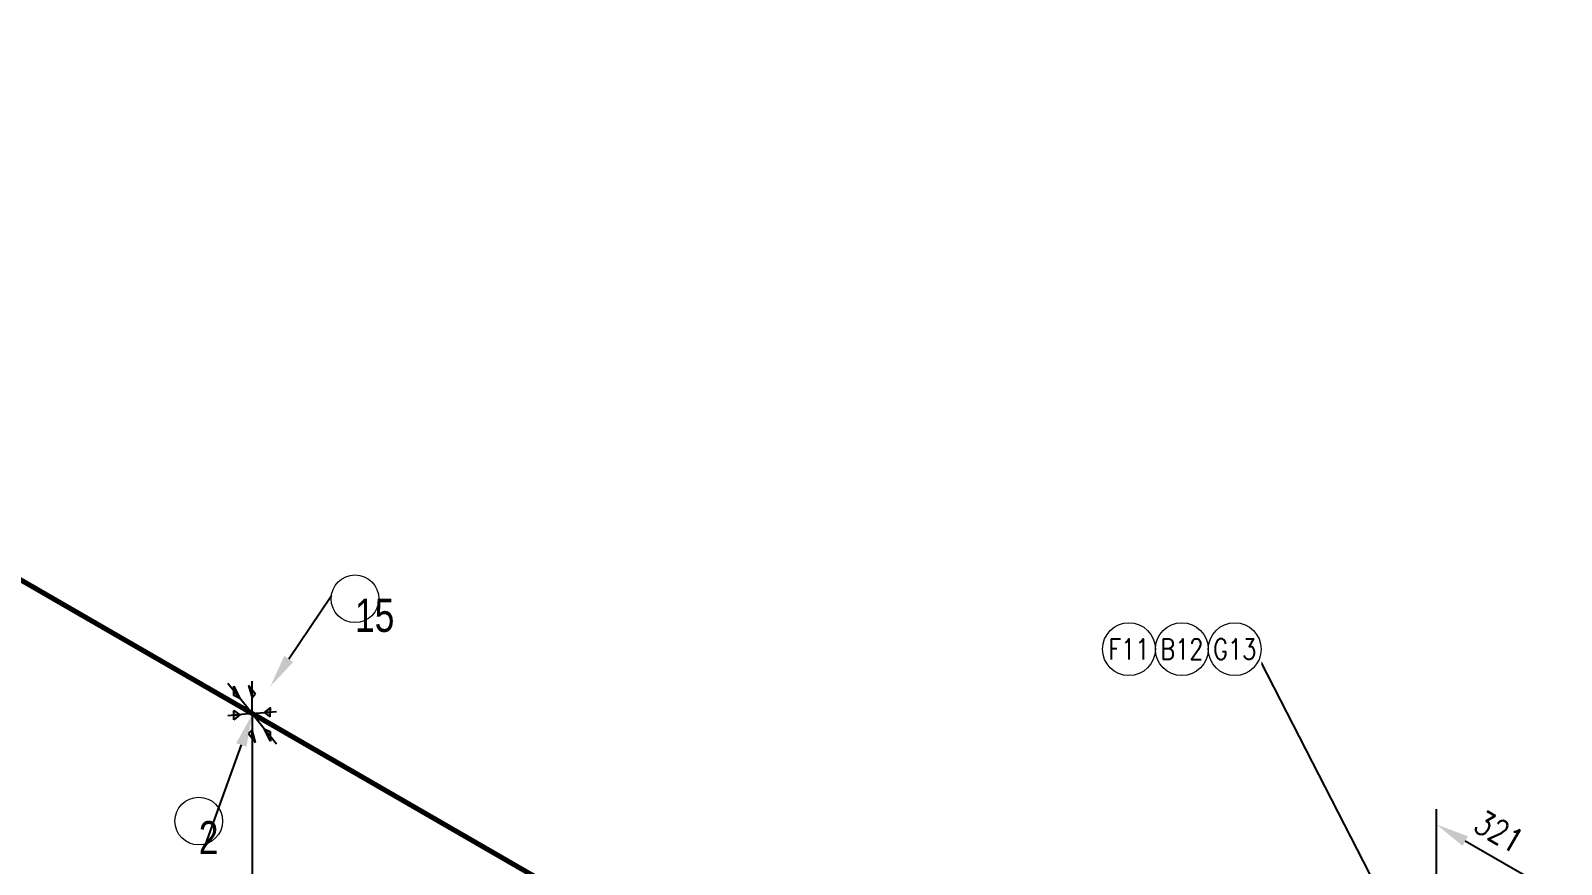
# Model space of a CAD drawing. Header units: millimetres. Extents: x 0 to 841, y 0 to 594.
# Drawn here: x 182.3 to 298, y 334.7 to 397.8 of the extents above; entities that cross this region are included whole.
import ezdxf
from ezdxf import colors
from ezdxf.entities.mleader import LeaderData, LeaderLine
from ezdxf.enums import TextEntityAlignment as Align
from ezdxf.math import Vec2, Vec3

# ---------------------------------------------------------------- set-up
doc = ezdxf.new("R2018")
doc.units = ezdxf.units.MM
doc.header["$LTSCALE"] = 0.25
doc.set_wipeout_variables(frame=1)
for name, color, linetype, lineweight in [('Annotation', 7, 'Continuous', 0), ('Dimension', 1, 'Continuous', 0), ('Pipe', 3, 'Continuous', 70)]:
    doc.layers.add(name, color=color, linetype=linetype, lineweight=lineweight)
doc.layers.add('Supports', color=7, linetype='Continuous')
doc.layers.add('Title Block', color=7, linetype='Continuous')
doc.styles.add('AdskIsoAnnotation', font='romans.shx', dxfattribs={"width": 0.8, "height": 1})
doc.styles.add('AdskIsoMetric', font='romans.shx', dxfattribs={"width": 0.8, "height": 1.8})
doc.styles.add('AdskIsoMetric-30', font='romans.shx', dxfattribs={"width": 0.8, "height": 1.8})
doc.styles.get("Standard").update_dxf_attribs({"font": 'arial.ttf'})
doc.dimstyles.new('AdskIsoMetric', dxfattribs={"dimtxt": 2.5, "dimasz": 2.5, "dimexe": 1, "dimexo": 2, "dimgap": 0.8, "dimtad": 1, "dimdec": 0, "dimrnd": 1, "dimzin": 0, "dimdsep": 46, "dimtxsty": 'AdskIsoMetric', "dimcen": 0, "dimclrt": 7, "dimadec": 0, "dimazin": 0, "dimtfac": 1, "dimtdec": 0, "dimtmove": 1, "dimatfit": 3, "dimfxl": 1, "dimtfill": 1, "dimfrac": 2, "dimtolj": 1, "dimtzin": 0, "dimarcsym": 0})

# ---------------------------------------------------------------- blocks, each defined once
blk = doc.blocks.new('Support-Anchor-1-IsoRight')
at = {"layer": 'Title Block'}
h = blk.add_hatch(color=256, dxfattribs=at)
h.paths.add_polyline_path([(0, 0.1532594616469984), (0.02209708691207961, 0.1256039585722332), (-6.938893903907228e-18, 0.1020620726159658)], flags=0)
h.paths.add_polyline_path([(-6.938893903907228e-18, 0.1020620726159658), (-0.02209708691207963, 0.1809149647217637), (0, 0.1532594616469984)], flags=0)
h.paths.add_polyline_path([(-0.1149445962352489, 0.142993024401813), (-0.1150693607775363, 0.1726110161548524), (-0.0765465544619743, 0.09522521013214205)], flags=0)
h.paths.add_polyline_path([(-0.1149445962352489, 0.142993024401813), (-0.07654655446197432, 0.09522521013214208), (-0.1148198316929615, 0.1133750326487737)], flags=0)
h.paths.add_polyline_path([(-0.1149445962352489, -0.01026643724518542), (-0.1148198316929615, 0.01920748882370407), (-0.07654655446197436, -0.006836862483823557)], flags=0)
h.paths.add_polyline_path([(3.122502256758253e-17, -0.09902606323765324), (-2.081668171172169e-17, -0.1502234522686859), (-0.02209708691207963, -0.1225679491939207)], flags=0)
h.paths.add_polyline_path([(0.07654655446197432, -0.09522521013214211), (0.1149445962352489, -0.1429930244018131), (0.1150693607775362, -0.1726110161548523)], flags=0)
h.paths.add_polyline_path([(0.1149445962352489, 0.01026643724518555), (0.1148198316929615, -0.01920748882370396), (0.07654655446197434, 0.006836862483823694)], flags=0)
h.paths.add_polyline_path([(0.1150693607775362, 0.039740363314075), (0.1149445962352489, 0.01026643724518556), (0.07654655446197431, 0.006836862483823705)], flags=0)
h.paths.add_polyline_path([(0.07654655446197434, -0.09522521013214208), (0.1148198316929616, -0.1133750326487737), (0.1149445962352489, -0.1429930244018131)], flags=0)
h.paths.add_polyline_path([(-2.081668171172169e-17, -0.1502234522686859), (3.122502256758253e-17, -0.09902606323765328), (0.02209708691207957, -0.1778789553434512)], flags=0)
h.paths.add_polyline_path([(-0.1149445962352489, -0.01026643724518544), (-0.07654655446197436, -0.006836862483823586), (-0.1150693607775362, -0.03974036331407486)], flags=0)
at = {"color": 0, "linetype": 'ByBlock', "lineweight": -2, "extrusion": (0.7071067811865476, 0.408248290463863, -0.5773502691896257)}
for p, q in [((0, 0), (-1.387778780781446e-17, 0.2041241452319315)), ((0, 0), (-0.1530931089239486, 0.1904504202642842)), ((0, 0), (-0.1530931089239486, -0.01367372496764729)), ((2.595276113639818e-17, -1.498383362831355e-17), (0.1530931089239486, 0.01367372496764741)), ((0, -2.516024343517606e-33), (7.632783294297951e-17, -0.2041241452319315)), ((2.595276113639818e-17, -1.498383362831355e-17), (0.1530931089239487, -0.1904504202642841))]:
    blk.add_line(p, q, dxfattribs=at)
at = {"color": 0, "linetype": 'ByBlock', "lineweight": -2, "ltscale": 0.0625, "extrusion": (0.7071067811865476, 0.408248290463863, -0.5773502691896257)}
for p, q in [((-0.1148198316929615, 0.1133750326487737), (-0.1150693607775362, 0.1726110161548523)), ((-0.1150693607775362, 0.1726110161548523), (-0.07654655446197432, 0.0952252101321421)), ((-0.1148198316929615, 0.1428378151982132), (-0.07654655446197434, 0.09522521013214211)), ((-0.07654655446197432, 0.0952252101321421), (-0.1148198316929615, 0.1133750326487737)), ((0.02209708691207961, 0.1256039585722332), (-0.02209708691207963, 0.1809149647217637)), ((-0.02209708691207963, 0.1809149647217637), (-6.938893903907228e-18, 0.1020620726159658)), ((-6.938893903907228e-18, 0.1530931089239486), (-6.938893903907228e-18, 0.1020620726159658)), ((-6.938893903907228e-18, 0.1020620726159658), (0.02209708691207961, 0.1256039585722332)), ((-0.1148198316929615, 0.01920748882370404), (-0.1150693607775362, -0.03974036331407487)), ((-0.07654655446197434, -0.006836862483823615), (-0.1148198316929615, 0.01920748882370404)), ((0.07654655446197431, 0.006836862483823705), (0.1150693607775362, 0.03974036331407499)), ((0.1148198316929615, 0.01025529372573556), (0.07654655446197434, 0.006836862483823694)), ((0.1148198316929615, -0.01920748882370395), (0.07654655446197431, 0.006836862483823705)), ((0.1150693607775362, 0.03974036331407499), (0.1148198316929615, -0.01920748882370395)), ((-0.1150693607775362, -0.03974036331407487), (-0.07654655446197434, -0.006836862483823615)), ((-0.1148198316929615, -0.01025529372573545), (-0.07654655446197434, -0.006836862483823615)), ((0.1148198316929615, -0.1428378151982132), (0.07654655446197434, -0.09522521013214211)), ((0.1150693607775362, -0.1726110161548523), (0.07654655446197434, -0.09522521013214211)), ((0.07654655446197434, -0.09522521013214211), (0.1148198316929615, -0.1133750326487737)), ((3.122502256758253e-17, -0.09902606323765324), (-0.02209708691207962, -0.1225679491939207)), ((-0.02209708691207962, -0.1225679491939207), (0.02209708691207959, -0.1778789553434512)), ((-1.387778780781446e-17, -0.1500570995456361), (2.775557561562891e-17, -0.09902606323765326)), ((0.02209708691207959, -0.1778789553434512), (3.122502256758253e-17, -0.09902606323765324)), ((0.1148198316929615, -0.1133750326487737), (0.1150693607775362, -0.1726110161548523))]:
    blk.add_line(p, q, dxfattribs=at)
blk = doc.blocks.new('*D82')
at = {"layer": 'Defpoints', "color": 0, "transparency": 16777216}
for p in [(288.5220051564934, 337.7371420099133), (288.5220057813327, 325.1866318931695, -1.613074118722579e-09), (297.9504529825188, 317.2936264914242)]:
    blk.add_point(p, dxfattribs=at)
at = {"layer": 'Dimension', "color": 0, "lineweight": -2, "transparency": 16777216}
for p, q in [((288.5220056663569, 327.4960329365429), (288.5220050990056, 338.8918425316)), ((295.7853886327374, 333.5436263293176), (290.6870687594854, 336.4871421719137)), ((297.950452867543, 319.6030275347977), (297.9504521782415, 333.4483270130047))]:
    blk.add_line(p, q, dxfattribs=at)
at = {"layer": 'Dimension', "color": 0, "transparency": 16777216}
blk.add_solid([(295.9937219390706, 333.9044702631496), (295.577055326404, 333.1827823954856), (297.9504522357294, 332.293626491318)], dxfattribs=at)
at = {"layer": 'Dimension', "color": 7, "transparency": 16777216, "insert": (293.2362285874671, 337.1976147351442), "char_height": 1.8, "attachment_point": 5, "rotation": 330.000004287143, "style": 'AdskIsoMetric-30', "bg_fill": 3, "box_fill_scale": 1.1, "bg_fill_color": 256, "bg_fill_true_color": 13158600, "bg_fill_transparency": 0}
blk.add_mtext('\\A1;321', dxfattribs=at)
at = {"layer": 'Dimension', "color": 0, "transparency": 16777216}
blk.add_solid([(290.8954020658188, 336.8479861057457), (290.4787354531522, 336.1262982380816), (288.5220051564934, 337.7371420099133)], dxfattribs=at)
blk = doc.blocks.new('*D91')
at = {"layer": 'Defpoints', "color": 0, "transparency": 16777216}
for p in [(199.0284478572746, 346.1219940443785, -1.613074118722579e-09), (297.9504670819567, 289.0093495328863, -3.226176659154589e-09), (297.9504678326974, 274.0093495360342)]:
    blk.add_point(p, dxfattribs=at)
at = {"layer": 'Dimension', "color": 0, "lineweight": -2, "transparency": 16777216}
for p, q in [((199.0284479728587, 343.8125930011424), (199.0284486658074, 329.9672935251479)), ((201.1935122114654, 329.8719942095597), (295.7854042292473, 275.2593493732405)), ((297.9504671975408, 286.6999484896502), (297.9504678904894, 272.8546490144162))]:
    blk.add_line(p, q, dxfattribs=at)
at = {"layer": 'Dimension', "color": 0, "transparency": 16777216}
for points in [[(201.4018455176665, 330.232838143468), (200.9851789052643, 329.5111502756513), (199.0284486080153, 331.121994046766)], [(295.9937375354484, 275.6201933071488), (295.5770709230463, 274.8985054393322), (297.9504678326974, 274.0093495360342)]]:
    blk.add_solid(points, dxfattribs=at)
at = {"layer": 'Dimension', "color": 7, "transparency": 16777216, "insert": (248.4894581111372, 304.7479022759287), "char_height": 1.8, "attachment_point": 5, "rotation": 330.00000430813833, "style": 'AdskIsoMetric-30', "bg_fill": 3, "box_fill_scale": 1.1, "bg_fill_color": 256, "bg_fill_true_color": 13158600, "bg_fill_transparency": 0}
blk.add_mtext('\\A1;2735', dxfattribs=at)
blk = doc.blocks.new('*D92')
at = {"layer": 'Defpoints', "color": 0, "transparency": 16777216}
for p in [(109.5892999644302, 397.7597011917915, -1.61310254043201e-09), (297.9504670819567, 289.0093495328863, -3.226176659154589e-09), (297.9504683358255, 264.0093495348377)]:
    blk.add_point(p, dxfattribs=at)
at = {"layer": 'Dimension', "color": 0, "lineweight": -2, "transparency": 16777216}
for p, q in [((109.5893000802577, 395.4503001484118), (109.5893012762127, 371.6050006697719)), ((111.7543648217462, 371.5097013542504), (295.7854047323783, 265.259349372049)), ((297.9504671977842, 286.6999484895067), (297.9504683937391, 262.8546490131479))]:
    blk.add_line(p, q, dxfattribs=at)
at = {"layer": 'Dimension', "color": 0, "transparency": 16777216}
for points in [[(111.9626981279481, 371.8705452881583), (111.5460315155443, 371.1488574203425), (109.589301218299, 372.7597011914617)], [(295.9937380385801, 265.6201933059569), (295.5770714261764, 264.8985054381411), (297.9504683358255, 264.0093495348377)]]:
    blk.add_solid(points, dxfattribs=at)
at = {"layer": 'Dimension', "color": 7, "transparency": 16777216, "insert": (203.7698846676131, 320.5667558476782), "char_height": 1.8, "attachment_point": 5, "rotation": 330.0000043080053, "style": 'AdskIsoMetric-30', "bg_fill": 3, "box_fill_scale": 1.1, "bg_fill_color": 256, "bg_fill_true_color": 13158600, "bg_fill_transparency": 0}
blk.add_mtext('\\A1;4493', dxfattribs=at)
blk = doc.blocks.new('AnnoCircle')
at = {"color": 0, "linetype": 'ByBlock', "lineweight": -2}
blk.add_circle((0, 0), 1.001780439902933, dxfattribs=at)
at = {"color": 0, "linetype": 'ByBlock', "lineweight": -2, "width": 0.8, "flags": 106}
blk.add_attdef('XX', text='', height=1, dxfattribs=at).set_placement((0, 0), align=Align.MIDDLE_CENTER)
blk = doc.blocks.new('AnnoGroupThreeCircle')
at = {"color": 0, "linetype": 'ByBlock', "lineweight": -2}
blk.add_wipeout([(3.3299667, -1.1099889000000003), (3.3299667, 1.1099888999999994), (-3.329966700000001, 1.1099888999999994), (-3.329966700000001, -1.1099888999999994)], dxfattribs=at)
for centre in [(-2.2199778, 1.359344353474092e-16), (0, 0), (2.2199778, -1.359344353474092e-16)]:
    blk.add_circle(centre, 1.1099889, dxfattribs=at)
at = {"color": 0, "linetype": 'ByBlock', "lineweight": -2, "style": 'AdskIsoAnnotation', "width": 0.8}
for tag, p in [('X00', (-2.2199778, 1.359344353474092e-16)), ('X03', (0, 0)), ('X06', (2.2199778, -1.359344353474092e-16))]:
    blk.add_attdef(tag, text='', height=0.867, dxfattribs=at).set_placement(p, align=Align.MIDDLE_CENTER)

msp = doc.modelspace()

# ---------------------------------------------------------------- block references
at = {"layer": 'Supports', "xscale": 12, "yscale": 12, "zscale": 12, "rotation": 180.0000041008464}
msp.add_blockref('Support-Anchor-1-IsoRight', (199.0284478572746, 346.1219940428576, -1.075392219718196e-09), dxfattribs=at)

# ---------------------------------------------------------------- leaders
at = {"layer": 'Annotation'}
ml = msp.add_multileader_mtext('Standard', dxfattribs=at)
ml.set_content('')
ml.set_leader_properties()
ml.build(insert=Vec2(0, 0))
ml.multileader.update_dxf_attribs({"dogleg_length": 0, "arrow_head_size": 2.5})
ctx = ml.context
ctx.base_point, ctx.arrow_head_size = Vec3(205.018045579153, 355.0576730668919), 2.5
notes = []
notes.append((ctx, [(0, (1, 1, 0), (205.018045579153, 355.0576730668919), (-1, 0), 0, [(0, [(200.4092802068356, 348.1820112984884)], 0, [])])]))
ctx.mtext, ml.multileader.dxf.content_type = None, 0
ml = msp.add_multileader_mtext('Standard', dxfattribs=at)
ml.set_content('')
ml.set_leader_properties()
ml.build(insert=Vec2(0, 0))
ml.multileader.update_dxf_attribs({"dogleg_length": 0, "arrow_head_size": 2.5})
ctx = ml.context
ctx.base_point, ctx.arrow_head_size = Vec3(275.2688386421587, 350.0020199771839), 2.5
notes.append((ctx, [(0, (1, 1, 0), (275.2688386421587, 350.0020199771839), (-1, 0), 0, [(0, [(289.5826661052363, 322.1247696717267)], 0, [])])]))
ctx.mtext, ml.multileader.dxf.content_type = None, 0
ml = msp.add_multileader_mtext('Standard', dxfattribs=at)
ml.set_content('')
ml.set_leader_properties()
ml.build(insert=Vec2(0, 0))
ml.multileader.update_dxf_attribs({"dogleg_length": 0, "arrow_head_size": 2.5})
ctx = ml.context
ctx.base_point, ctx.arrow_head_size = Vec3(195.5115010121607, 336.2708631531036), 2.5
notes.append((ctx, [(0, (1, 1, 0), (195.5115010121607, 336.2708631531036), (-1, 0), 0, [(0, [(199.0599369281525, 346.1038138238723)], 0, [])])]))
ctx.mtext, ml.multileader.dxf.content_type = None, 0
for ctx, leaders in notes:
    for number, flags, end, landing, length, lines in leaders:
        leader = LeaderData()
        leader.index, (leader.has_last_leader_line, leader.has_dogleg_vector, leader.attachment_direction) = number, flags
        leader.last_leader_point, leader.dogleg_vector, leader.dogleg_length = Vec3(end), Vec3(landing), length
        for number, points, colour, breaks in lines:
            line = LeaderLine()
            line.index, line.vertices, line.color, line.breaks = number, Vec3.list(points), colors.encode_raw_color(colour), breaks
            leader.lines.append(line)
        ctx.leaders.append(leader)

# ---------------------------------------------------------------- next in the draw order: dimensions: what is measured, and where the dimension line sits
at = {"layer": 'Dimension'}
dim = msp.add_linear_dim(base=(288.5220051564934, 337.7371420099133), p1=(297.9504529825188, 317.2936264914242), p2=(288.5220057813327, 325.1866318931695, -1.613074118722579e-09), angle=150.000004287143, text='321', dimstyle='AdskIsoMetric', override={"dimtad": 0, "dimlfac": 26.47629584714292, "dimtxsty": 'AdskIsoMetric-30', "dimse1": 0, "dimse2": 0, "dimsd1": 0, "dimsd2": 0, "dimtmove": 1}, dxfattribs=at)
dim.commit()
dim.dimension.update_dxf_attribs({"geometry": '*D82', "text_midpoint": (293.2362285874671, 337.1976147351442), "dimtype": 160})

# ---------------------------------------------------------------- next in the draw order: dimensions: what is measured, and where the dimension line sits
dim = msp.add_linear_dim(base=(297.9504678326974, 274.0093495360342), p1=(199.0284478572746, 346.1219940443785, -1.613074118722579e-09), p2=(297.9504670819567, 289.0093495328863, -3.226176659154589e-09), angle=330.0000043081384, text='2735', dimstyle='AdskIsoMetric', override={"dimtad": 0, "dimlfac": 23.94005186838183, "dimtxsty": 'AdskIsoMetric-30', "dimse1": 0, "dimse2": 0, "dimsd1": 0, "dimsd2": 0, "dimtmove": 1}, dxfattribs=at)
dim.commit()
dim.dimension.update_dxf_attribs({"geometry": '*D91', "text_midpoint": (248.4894581111372, 304.7479022759287), "dimtype": 160})

# ---------------------------------------------------------------- next in the draw order: dimensions: what is measured, and where the dimension line sits
dim = msp.add_linear_dim(base=(297.9504683358255, 264.0093495348377), p1=(109.5892999644303, 397.7597011917915, -1.61310254043201e-09), p2=(297.9504670819567, 289.0093495328863, -3.226176659154589e-09), angle=330.0000043080054, text='4493', dimstyle='AdskIsoMetric', override={"dimtad": 0, "dimlfac": 20.65714246626703, "dimtxsty": 'AdskIsoMetric-30', "dimse1": 0, "dimse2": 0, "dimsd1": 0, "dimsd2": 0, "dimtmove": 1}, dxfattribs=at)
dim.commit()
dim.dimension.update_dxf_attribs({"geometry": '*D92', "text_midpoint": (203.7698846676131, 320.5667558476782), "dimtype": 160})

# ---------------------------------------------------------------- next in the draw order: linework, layer by layer
at = {"layer": 'Pipe'}
msp.add_lwpolyline([(147.0469032386318, 376.1335476115346), (251.0099924756215, 316.1104404786602)], dxfattribs=at)

# ---------------------------------------------------------------- next in the draw order: block references
at = {"layer": 'Annotation'}
ref = msp.add_blockref('AnnoCircle', (206.8032047926739, 354.8032047925219, -2.688523181859637e-09), dxfattribs=dict(at, xscale=1.8, yscale=1.8, zscale=1.8))
lines = msp.add_mtext('\\W0.8000;15', dxfattribs={"layer": '0', "color": 0, "linetype": 'ByBlock', "lineweight": -2, "insert": (206.8032047926739, 354.8032047925219, -2.688523181859637e-09), "char_height": 2.5, "attachment_point": 1})
ref.add_attrib('XX', '', (206.8032047926739, 354.8032047925219, -2.688523181859637e-09), dxfattribs={"flags": 104}).embed_mtext(lines)
at = {"layer": 'Annotation', "xscale": 1.8, "yscale": 1.8, "zscale": 1.8}
msp.add_blockref('AnnoGroupThreeCircle', (269.2748985811656, 350.9999999995664, -1.61310254043201e-09), dxfattribs=at).add_auto_attribs({'X03': 'B12', 'X06': 'G13', 'X00': 'F11'})
at = {"layer": 'Annotation'}
ref = msp.add_blockref('AnnoCircle', (194.9999999995622, 337.9999999986953, -1.61313096214144e-09), dxfattribs=dict(at, xscale=1.8, yscale=1.8, zscale=1.8))
lines = msp.add_mtext('\\W0.8000;2', dxfattribs={"layer": '0', "color": 0, "linetype": 'ByBlock', "lineweight": -2, "insert": (194.9999999995622, 337.9999999986953, -1.61313096214144e-09), "char_height": 2.5, "attachment_point": 1})
ref.add_attrib('XX', '', (194.9999999995622, 337.9999999986953, -1.61313096214144e-09), dxfattribs={"flags": 104}).embed_mtext(lines)

doc.saveas('drawing.dxf')
